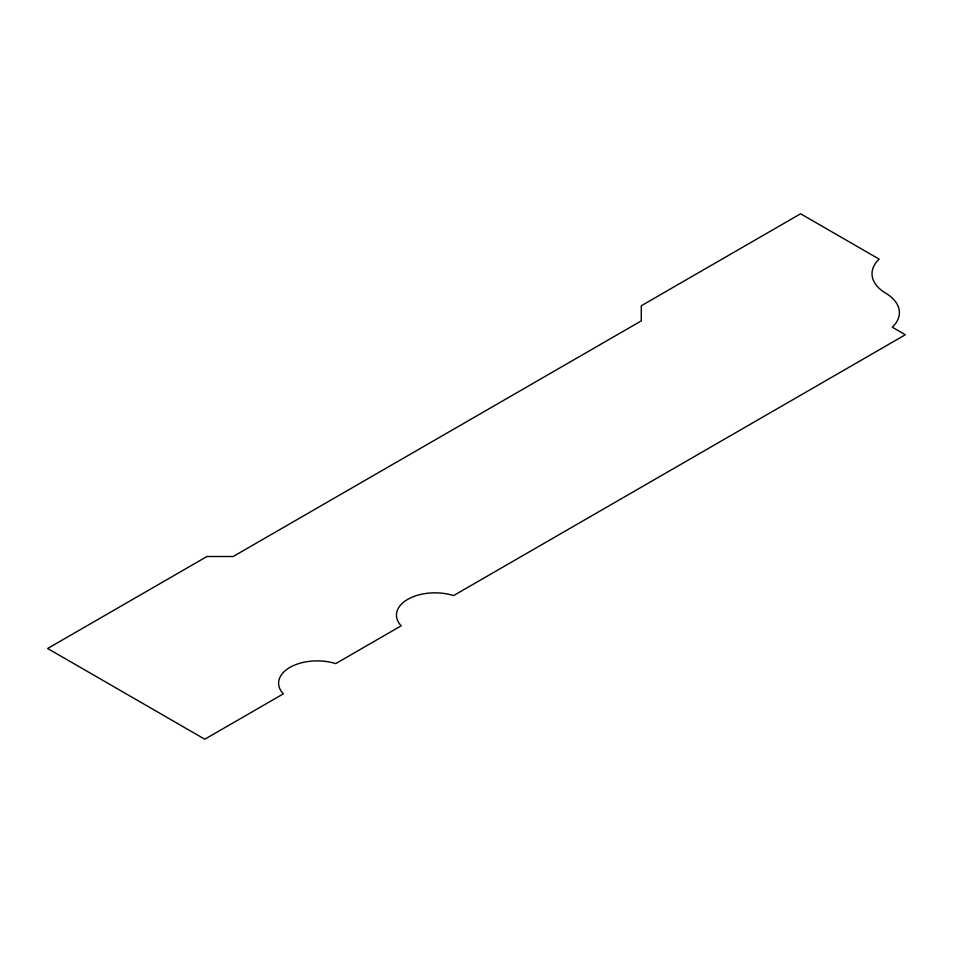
<?xml version="1.0" encoding="UTF-8"?>
<svg xmlns="http://www.w3.org/2000/svg" width="953" height="953" viewBox="0 0 953 953"><rect width="100%" height="100%" fill="white"/><g stroke="black" fill="none" stroke-linecap="round" stroke-linejoin="round"><path stroke-width="1.43" d="M206.956 556.516L47.65 648.493L204.788 739.218L283.351 693.855A38.585 22.276 0 0 1 289.903 667.398A38.585 22.276 0 0 1 335.73 663.61L401.201 625.811A38.585 22.276 0 0 1 407.753 599.354A38.585 22.276 0 0 1 453.58 595.577L905.35 334.753L892.258 327.189A48.281 27.875 0 0 0 885.706 293.167A48.281 27.875 0 0 1 879.166 259.145L800.591 213.782L641.286 305.758L641.286 320.875L233.151 556.516L206.956 556.516"/></g></svg>
